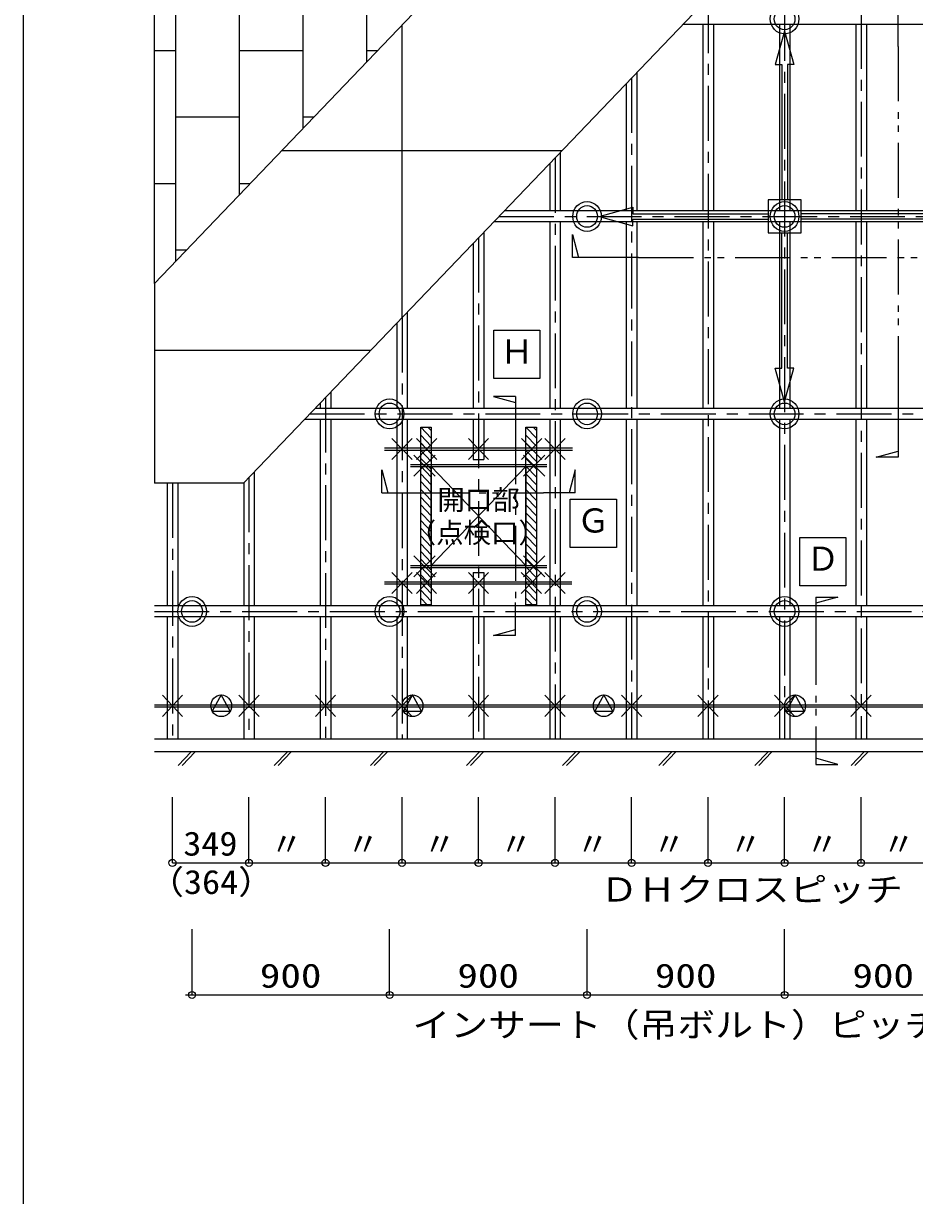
# Model space of a CAD drawing. Units: millimetres on the paper. Extents: x -204 to 206, y -141 to 144.
# Drawn here: x -203.7 to -122.5, y -27.1 to 79.7 of the extents above; entities that cross this region are included whole.
import ezdxf
from ezdxf.enums import TextEntityAlignment as Align

# ---------------------------------------------------------------- set-up
doc = ezdxf.new("R2010")
doc.units = ezdxf.units.MM
doc.linetypes.add('CHAIN1', pattern=[8, 5, -1, 1, -1])
doc.linetypes.add('DOUBLE_CHAIN1', pattern=[8.8, 5, -1, 0.6, -0.6, 0.6, -1])
for name, color, linetype in [('0-0_基本', 134, 'Continuous'), ('0-1_軸組', 134, 'Continuous'), ('0-2_インサート', 134, 'Continuous'), ('0-3_文字', 134, 'Continuous'), ('0-4_ブレース', 134, 'Continuous'), ('0-5_仕上', 134, 'Continuous'), ('F-0_図枠', 134, 'Continuous')]:
    doc.layers.add(name, color=color, linetype=linetype)
doc.styles.add('ＭＳ ゴシック', font='')
doc.styles.get('ＭＳ ゴシック').set_extended_font_data('MS Gothic')

msp = doc.modelspace()

# ---------------------------------------------------------------- linework, layer by layer
at = {"layer": '0-0_基本', "color": 2, "linetype": 'CHAIN1'}
for p, q in [((-127.367, 96.59), (-127.367, 14.536)), ((-134.34, 89.31), (-134.34, 14.536)), ((-141.313, 82.03), (-141.313, 14.536)), ((-148.286, 74.75), (-148.286, 14.536)), ((-155.259, 67.47), (-155.259, 14.536)), ((-160.368, 62.136), (-86.41, 62.136)), ((-162.232, 60.19), (-162.232, 14.536)), ((-169.205, 52.91), (-169.205, 14.536)), ((-176.178, 45.63), (-176.178, 14.536)), ((-177.609, 44.136), (-86.41, 44.136)), ((-190.124, 37.836), (-190.124, 14.536)), ((-183.151, 38.35), (-183.151, 14.536)), ((-191.771, 26.136), (-86.41, 26.136))]:
    msp.add_line(p, q, dxfattribs=at)
at = {"layer": '0-0_基本'}
for p, q in [((-170.127, 39.972), (-168.282, 41.899)), ((-170.127, 41.899), (-168.282, 39.972)), ((-167.881, 39.972), (-166.035, 41.899)), ((-167.881, 41.899), (-166.035, 39.972)), ((-163.154, 39.972), (-161.309, 41.899)), ((-163.154, 41.899), (-161.309, 39.972)), ((-158.303, 39.972), (-156.457, 41.899)), ((-158.303, 41.899), (-156.457, 39.972)), ((-156.181, 39.972), (-154.336, 41.899)), ((-156.181, 41.899), (-154.336, 39.972)), ((-170.797, 41.036), (-153.67, 41.036)), ((-170.797, 40.836), (-153.67, 40.836)), ((-168.424, 39.536), (-156.006, 39.536)), ((-168.12, 40.391), (-166.193, 38.464)), ((-168.12, 38.464), (-166.193, 40.391)), ((-158.127, 40.392), (-156.2, 38.466)), ((-158.127, 38.466), (-156.2, 40.392)), ((-168.424, 39.336), (-156.006, 39.336)), ((-168.12, 31.207), (-166.193, 29.28)), ((-168.12, 29.28), (-166.193, 31.207)), ((-158.127, 31.206), (-156.2, 29.279)), ((-158.127, 29.279), (-156.2, 31.206)), ((-168.424, 30.336), (-156.006, 30.336)), ((-168.424, 30.136), (-156.006, 30.136)), ((-170.127, 27.772), (-168.282, 29.699)), ((-170.127, 29.699), (-168.282, 27.772)), ((-167.896, 27.76), (-166.051, 29.687)), ((-167.896, 29.687), (-166.051, 27.76)), ((-163.154, 27.772), (-161.309, 29.699)), ((-163.154, 29.699), (-161.309, 27.772)), ((-158.338, 27.76), (-156.493, 29.687)), ((-158.338, 29.687), (-156.493, 27.76)), ((-156.181, 27.772), (-154.336, 29.699)), ((-156.181, 29.699), (-154.336, 27.772)), ((-170.797, 28.836), (-153.718, 28.836)), ((-170.797, 28.636), (-153.718, 28.636)), ((-191.046, 16.572), (-189.201, 18.499)), ((-191.046, 18.499), (-189.201, 16.572)), ((-184.073, 16.572), (-182.228, 18.499)), ((-184.073, 18.499), (-182.228, 16.572)), ((-177.1, 16.572), (-175.255, 18.499)), ((-177.1, 18.499), (-175.255, 16.572)), ((-170.127, 16.572), (-168.282, 18.499)), ((-170.127, 18.499), (-168.282, 16.572)), ((-163.154, 16.572), (-161.309, 18.499)), ((-163.154, 18.499), (-161.309, 16.572)), ((-156.181, 16.572), (-154.336, 18.499)), ((-156.181, 18.499), (-154.336, 16.572)), ((-149.208, 16.572), (-147.363, 18.499)), ((-149.208, 18.499), (-147.363, 16.572)), ((-142.235, 16.572), (-140.39, 18.499)), ((-142.235, 18.499), (-140.39, 16.572)), ((-135.262, 16.572), (-133.417, 18.499)), ((-135.262, 18.499), (-133.417, 16.572)), ((-128.289, 16.572), (-126.444, 18.499)), ((-128.289, 18.499), (-126.444, 16.572)), ((-191.771, 17.636), (-86.41, 17.636)), ((-191.771, 17.436), (-86.41, 17.436)), ((-191.771, 14.536), (-86.41, 14.536)), ((-85.26, 13.336), (-191.771, 13.336)), ((-189.608, 12.084), (-188.41, 13.336)), ((-189.251, 12.084), (-188.053, 13.336)), ((-180.848, 12.084), (-179.65, 13.336)), ((-180.491, 12.084), (-179.293, 13.336)), ((-172.088, 12.084), (-170.89, 13.336)), ((-171.731, 12.084), (-170.533, 13.336)), ((-163.328, 12.084), (-162.13, 13.336)), ((-162.971, 12.084), (-161.773, 13.336)), ((-154.568, 12.084), (-153.37, 13.336)), ((-154.211, 12.084), (-153.013, 13.336)), ((-145.808, 12.084), (-144.61, 13.336)), ((-145.451, 12.084), (-144.253, 13.336)), ((-137.048, 12.084), (-135.85, 13.336)), ((-136.691, 12.084), (-135.493, 13.336)), ((-128.288, 12.084), (-127.09, 13.336)), ((-127.931, 12.084), (-126.733, 13.336))]:
    msp.add_line(p, q, dxfattribs=at)
at = {"layer": '0-1_軸組'}
for p, q in [((-86.41, 79.636), (-143.606, 79.636)), ((-141.792, 79.636), (-141.792, 62.636)), ((-140.834, 79.636), (-140.834, 62.636)), ((-134.819, 79.636), (-134.819, 62.636)), ((-133.861, 79.636), (-133.861, 62.636)), ((-127.846, 79.636), (-127.846, 62.636)), ((-126.888, 79.636), (-126.888, 62.636)), ((-147.807, 75.25), (-147.807, 62.636)), ((-148.765, 74.25), (-148.765, 62.636)), ((-154.78, 67.97), (-154.78, 62.636)), ((-155.738, 66.97), (-155.738, 62.636)), ((-154.78, 63.316), (-154.78, 62.636)), ((-86.41, 62.636), (-159.89, 62.636)), ((-86.41, 61.636), (-160.847, 61.636)), ((-155.738, 61.636), (-155.738, 44.636)), ((-154.78, 61.636), (-154.78, 44.636)), ((-148.765, 61.636), (-148.765, 44.636)), ((-147.807, 61.636), (-147.807, 44.636)), ((-141.792, 61.636), (-141.792, 44.636)), ((-140.834, 61.636), (-140.834, 44.636)), ((-134.819, 61.636), (-134.819, 44.636)), ((-133.861, 61.636), (-133.861, 44.636)), ((-127.846, 61.636), (-127.846, 44.636)), ((-126.888, 61.636), (-126.888, 44.636)), ((-161.753, 60.69), (-161.753, 44.636)), ((-162.711, 59.69), (-162.711, 44.636)), ((-169.684, 52.41), (-169.684, 44.636)), ((-168.726, 53.41), (-168.726, 44.636)), ((-175.699, 46.13), (-175.699, 44.636)), ((-176.657, 45.13), (-176.657, 44.636)), ((-86.41, 44.636), (-177.13, 44.636)), ((-86.41, 43.636), (-178.088, 43.636)), ((-176.657, 43.636), (-176.657, 26.636)), ((-175.699, 43.636), (-175.699, 26.636)), ((-169.684, 43.636), (-169.684, 26.636)), ((-168.726, 43.636), (-168.726, 26.636)), ((-167.5, 42.936), (-166.542, 42.936)), ((-167.5, 26.736), (-167.5, 42.936)), ((-167.5, 42.915), (-166.542, 41.915)), ((-166.842, 42.936), (-166.542, 42.622)), ((-166.542, 42.936), (-166.542, 26.736)), ((-162.711, 43.636), (-162.711, 39.972)), ((-161.753, 43.636), (-161.753, 39.972)), ((-157.921, 42.936), (-156.964, 42.936)), ((-157.921, 26.736), (-157.921, 42.936)), ((-157.921, 42.915), (-156.964, 41.915)), ((-157.264, 42.936), (-156.964, 42.622)), ((-156.964, 42.936), (-156.964, 26.736)), ((-155.738, 43.636), (-155.738, 26.636)), ((-154.78, 43.636), (-154.78, 26.636)), ((-148.765, 43.636), (-148.765, 26.636)), ((-147.807, 43.636), (-147.807, 26.636)), ((-141.792, 43.636), (-141.792, 26.636)), ((-140.834, 43.636), (-140.834, 26.636)), ((-134.819, 43.636), (-134.819, 26.636)), ((-133.861, 43.636), (-133.861, 26.636)), ((-127.846, 43.636), (-127.846, 26.636)), ((-126.888, 43.636), (-126.888, 26.636)), ((-167.5, 42.208), (-166.542, 41.208)), ((-157.921, 42.208), (-156.964, 41.208)), ((-167.5, 41.501), (-166.542, 40.501)), ((-167.5, 40.794), (-166.542, 39.794)), ((-157.921, 41.501), (-156.964, 40.501)), ((-157.921, 40.794), (-156.964, 39.794)), ((-167.5, 40.087), (-166.542, 39.087)), ((-162.711, 39.972), (-161.753, 39.972)), ((-157.921, 40.087), (-156.964, 39.087)), ((-182.672, 38.85), (-182.672, 26.636)), ((-167.5, 39.38), (-166.542, 38.38)), ((-167.5, 38.673), (-166.542, 37.673)), ((-157.921, 39.38), (-156.964, 38.38)), ((-157.921, 38.673), (-156.964, 37.673)), ((-190.603, 37.836), (-190.603, 26.636)), ((-189.645, 37.836), (-189.645, 26.636)), ((-183.63, 37.836), (-183.63, 26.636)), ((-167.5, 37.965), (-166.542, 36.965)), ((-157.921, 37.965), (-156.964, 36.965)), ((-167.5, 37.258), (-166.542, 36.258)), ((-167.5, 36.551), (-166.542, 35.551)), ((-157.921, 37.258), (-156.964, 36.258)), ((-157.921, 36.551), (-156.964, 35.551)), ((-167.5, 35.844), (-166.542, 34.844)), ((-157.921, 35.844), (-156.964, 34.844)), ((-167.5, 35.137), (-166.542, 34.137)), ((-167.5, 34.43), (-166.542, 33.43)), ((-157.921, 35.137), (-156.964, 34.137)), ((-157.921, 34.43), (-156.964, 33.43)), ((-167.5, 33.723), (-166.542, 32.723)), ((-157.921, 33.723), (-156.964, 32.723)), ((-167.5, 33.016), (-166.542, 32.016)), ((-167.5, 32.309), (-166.542, 31.309)), ((-157.921, 33.016), (-156.964, 32.016)), ((-157.921, 32.309), (-156.964, 31.309)), ((-167.5, 31.601), (-166.542, 30.601)), ((-157.921, 31.601), (-156.964, 30.601)), ((-167.5, 30.894), (-166.542, 29.894)), ((-167.5, 30.187), (-166.542, 29.187)), ((-157.921, 30.894), (-156.964, 29.894)), ((-157.921, 30.187), (-156.964, 29.187)), ((-167.5, 29.48), (-166.542, 28.48)), ((-162.711, 29.699), (-162.711, 26.636)), ((-157.921, 29.48), (-156.964, 28.48)), ((-167.5, 28.773), (-166.542, 27.773)), ((-167.5, 28.066), (-166.542, 27.066)), ((-157.921, 28.773), (-156.964, 27.773)), ((-157.921, 28.066), (-156.964, 27.066)), ((-167.5, 27.359), (-166.903, 26.736)), ((-166.542, 26.736), (-167.5, 26.736)), ((-157.921, 27.359), (-157.324, 26.736)), ((-156.964, 26.736), (-157.921, 26.736)), ((-86.41, 26.636), (-191.771, 26.636)), ((-86.41, 25.636), (-191.771, 25.636)), ((-190.603, 25.636), (-190.603, 14.536)), ((-189.645, 25.636), (-189.645, 14.536)), ((-183.63, 25.636), (-183.63, 14.536)), ((-182.672, 25.636), (-182.672, 14.536)), ((-176.657, 25.636), (-176.657, 14.536)), ((-175.699, 25.636), (-175.699, 14.536)), ((-169.684, 25.636), (-169.684, 14.536)), ((-168.726, 25.636), (-168.726, 14.536)), ((-162.711, 25.636), (-162.711, 14.536)), ((-161.753, 25.636), (-161.753, 14.536)), ((-155.738, 25.636), (-155.738, 14.536)), ((-154.78, 25.636), (-154.78, 14.536)), ((-148.765, 25.636), (-148.765, 14.536)), ((-147.807, 25.636), (-147.807, 14.536)), ((-141.792, 25.636), (-141.792, 14.536)), ((-140.834, 25.636), (-140.834, 14.536)), ((-134.819, 25.636), (-134.819, 14.536)), ((-133.861, 25.636), (-133.861, 14.536)), ((-127.846, 25.636), (-127.846, 14.536)), ((-126.888, 25.636), (-126.888, 14.536))]:
    msp.add_line(p, q, dxfattribs=at)
msp.add_lwpolyline([(-162.711, 29.699), (-161.753, 29.699), (-161.753, 26.636)], dxfattribs=at)
at = {"layer": '0-2_インサート'}
for p, q in [((-185.679, 18.524), (-186.5, 17.041)), ((-184.859, 17.041), (-185.679, 18.524)), ((-168.247, 18.524), (-169.067, 17.041)), ((-167.427, 17.041), (-168.247, 18.524)), ((-150.814, 18.524), (-151.635, 17.041)), ((-150.814, 18.524), (-151.635, 17.041)), ((-149.994, 17.041), (-150.814, 18.524)), ((-149.994, 17.041), (-150.814, 18.524)), ((-133.382, 18.524), (-134.202, 17.041)), ((-132.562, 17.041), (-133.382, 18.524)), ((-186.5, 17.041), (-184.859, 17.041)), ((-169.067, 17.041), (-167.427, 17.041)), ((-151.635, 17.041), (-149.994, 17.041)), ((-151.635, 17.041), (-149.994, 17.041)), ((-134.202, 17.041), (-132.562, 17.041))]:
    msp.add_line(p, q, dxfattribs=at)
for centre, major_axis in [((-134.34, 80.136), (0, 1.362)), ((-134.34, 80.136), (0, 0.989)), ((-152.34, 62.136), (0, 1.362)), ((-152.34, 62.136), (0, 0.989)), ((-134.34, 62.136), (0, 1.362)), ((-134.34, 62.136), (0, 0.989)), ((-170.34, 44.136), (0, 1.362)), ((-170.34, 44.136), (0, 0.989)), ((-152.34, 44.136), (0, 1.362)), ((-152.34, 44.136), (0, 0.989)), ((-134.34, 44.136), (0, 1.362)), ((-134.34, 44.136), (0, 0.989)), ((-188.34, 26.136), (0, 1.362)), ((-188.34, 26.136), (0, 0.989)), ((-170.34, 26.136), (0, 1.362)), ((-170.34, 26.136), (0, 0.989)), ((-152.34, 26.136), (0, 1.362)), ((-152.34, 26.136), (0, 0.989)), ((-134.34, 26.136), (0, 1.362)), ((-134.34, 26.136), (0, 0.989)), ((-185.679, 17.536), (0, 0.989)), ((-168.247, 17.536), (0, 0.989)), ((-150.814, 17.536), (0, 0.989)), ((-150.814, 17.536), (0, 0.989)), ((-133.382, 17.536), (0, 0.989))]:
    msp.add_ellipse(centre, major_axis=major_axis, ratio=0.95783, dxfattribs=at)
at = {"layer": '0-3_文字'}
for p, q in [((-123.992, 77.633), (-123.992, 83.903)), ((-153.655, 60.496), (-153.118, 58.404)), ((-153.655, 58.404), (-153.655, 60.496)), ((-147.649, 58.404), (-153.655, 58.404)), ((-160.852, 51.76), (-156.638, 51.76)), ((-160.852, 47.36), (-160.852, 51.76)), ((-156.638, 51.76), (-156.638, 47.36)), ((-156.638, 47.36), (-160.852, 47.36)), ((-123.992, 46.454), (-123.992, 40.185)), ((-160.876, 45.734), (-158.872, 45.174)), ((-158.872, 45.734), (-160.876, 45.734)), ((-158.872, 45.734), (-158.872, 42.734)), ((-125.996, 40.185), (-123.992, 40.745)), ((-123.992, 40.185), (-125.996, 40.185)), ((-171.038, 39.035), (-170.501, 36.942)), ((-171.038, 36.942), (-171.038, 39.035)), ((-153.426, 39.035), (-153.963, 36.942)), ((-153.426, 36.942), (-153.426, 39.035)), ((-171.038, 36.942), (-168.164, 36.942)), ((-153.426, 36.942), (-156.299, 36.942)), ((-153.879, 36.366), (-149.665, 36.366)), ((-153.879, 31.966), (-153.879, 36.366)), ((-149.665, 36.366), (-149.665, 31.966)), ((-132.96, 32.883), (-128.746, 32.883)), ((-132.96, 28.483), (-132.96, 32.883)), ((-128.746, 32.883), (-128.746, 28.483)), ((-149.665, 31.966), (-153.879, 31.966)), ((-128.746, 28.483), (-132.96, 28.483)), ((-158.872, 23.937), (-158.872, 26.937)), ((-131.497, 27.447), (-131.497, 24.447)), ((-129.492, 27.447), (-131.497, 26.887)), ((-131.497, 27.447), (-129.492, 27.447)), ((-160.876, 23.937), (-158.872, 24.497)), ((-158.872, 23.937), (-160.876, 23.937)), ((-131.497, 15.196), (-131.497, 12.196)), ((-129.492, 12.196), (-131.497, 12.756)), ((-131.497, 12.196), (-129.492, 12.196)), ((-190.124, 3.218), (-190.124, 9.218)), ((-183.151, 3.218), (-183.151, 9.218)), ((-176.178, 3.218), (-176.178, 9.218)), ((-169.205, 3.218), (-169.205, 9.218)), ((-162.232, 3.218), (-162.232, 9.218)), ((-155.259, 3.218), (-155.259, 9.218)), ((-148.286, 3.218), (-148.286, 9.218)), ((-141.313, 3.218), (-141.313, 9.218)), ((-134.34, 3.218), (-134.34, 9.218)), ((-127.367, 3.218), (-127.367, 9.218)), ((-190.124, 3.218), (-92.502, 3.218)), ((-188.34, -8.816), (-188.34, -2.816)), ((-170.34, -8.816), (-170.34, -2.816)), ((-152.34, -8.816), (-152.34, -2.816)), ((-134.34, -8.816), (-134.34, -2.816)), ((-188.94, -8.816), (-97.94, -8.816))]:
    msp.add_line(p, q, dxfattribs=at)
at = {"layer": '0-3_文字', "color": 2, "linetype": 'DOUBLE_CHAIN1'}
for p, q in [((-123.992, 77.633), (-123.992, 46.454)), ((-147.649, 58.404), (-120.86, 58.404)), ((-158.872, 42.734), (-158.872, 26.937)), ((-168.164, 36.942), (-156.299, 36.942)), ((-131.497, 24.447), (-131.497, 15.196))]:
    msp.add_line(p, q, dxfattribs=at)
at = {"layer": '0-3_文字'}
for centre in [(-190.124, 3.218), (-183.151, 3.218), (-176.178, 3.218), (-169.205, 3.218), (-162.232, 3.218), (-155.259, 3.218), (-148.286, 3.218), (-141.313, 3.218), (-134.34, 3.218), (-127.367, 3.218), (-188.34, -8.816), (-170.34, -8.816), (-152.34, -8.816), (-134.34, -8.816)]:
    msp.add_circle(centre, 0.319, dxfattribs=at)
at = {"layer": '0-4_ブレース'}
for p, q in [((-134.34, 79.031), (-135.194, 75.977)), ((-135.194, 75.977), (-134.59, 75.977)), ((-134.59, 75.977), (-134.59, 63.636)), ((-134.09, 75.977), (-134.09, 63.636)), ((-151.235, 62.136), (-148.182, 61.281)), ((-148.182, 62.386), (-135.84, 62.386)), ((-120.498, 62.386), (-132.84, 62.386)), ((-148.182, 61.281), (-148.182, 61.886)), ((-148.182, 61.886), (-135.84, 61.886)), ((-120.498, 61.886), (-132.84, 61.886)), ((-134.59, 48.294), (-134.59, 60.636)), ((-134.09, 48.294), (-134.09, 60.636)), ((-134.34, 45.24), (-133.486, 48.294)), ((-133.486, 48.294), (-134.09, 48.294))]:
    msp.add_line(p, q, dxfattribs=at)
for points in [[(-134.34, 79.031), (-133.486, 75.977), (-134.09, 75.977)], [(-151.235, 62.136), (-148.182, 62.99), (-148.182, 62.386)], [(-134.34, 45.24), (-135.194, 48.294), (-134.59, 48.294)]]:
    msp.add_lwpolyline(points, dxfattribs=at)
msp.add_lwpolyline([(-135.84, 60.636), (-132.84, 60.636), (-132.84, 63.636), (-135.84, 63.636)], close=True, dxfattribs=at)
at = {"layer": '0-5_仕上'}
for p, q in [((-191.771, 56.036), (-191.771, 107.536)), ((-191.771, 56.036), (-142.443, 107.536)), ((-189.856, 107.536), (-189.856, 58.036)), ((-184.051, 107.536), (-184.051, 64.096)), ((-183.644, 37.836), (-116.883, 107.536)), ((-178.247, 107.536), (-178.247, 70.156)), ((-172.442, 107.536), (-172.442, 76.216)), ((-169.205, 52.91), (-169.205, 79.596)), ((-189.856, 77.236), (-191.771, 77.236)), ((-178.247, 77.236), (-184.051, 77.236)), ((-171.465, 77.236), (-172.442, 77.236)), ((-184.051, 71.176), (-189.856, 71.176)), ((-177.27, 71.176), (-178.247, 71.176)), ((-180.181, 68.136), (-154.621, 68.136)), ((-189.856, 65.116), (-191.771, 65.116)), ((-183.074, 65.116), (-184.051, 65.116)), ((-188.879, 59.056), (-189.856, 59.056)), ((-191.771, 56.036), (-191.771, 37.836)), ((-191.771, 49.936), (-172.054, 49.936)), ((-166.542, 30.336), (-157.921, 39.336)), ((-166.542, 39.336), (-157.921, 30.336)), ((-157.921, 39.336), (-157.921, 30.336)), ((-183.644, 37.836), (-191.771, 37.836))]:
    msp.add_line(p, q, dxfattribs=at)
msp.add_lwpolyline([(-157.921, 30.336), (-166.542, 30.336), (-166.542, 39.336), (-157.921, 39.336)], dxfattribs=at)
at = {"layer": 'F-0_図枠'}
msp.add_line((-203.705, -140.575), (-203.705, 144.425), dxfattribs=at)

# ---------------------------------------------------------------- texts
at = {"layer": '0-3_文字', "style": 'ＭＳ ゴシック'}
for s, height, p in [('Ｈ', 2.199, (-160.245, 48.06)), ('開口部', 1.833, (-165.982, 34.836)), ('Ｇ', 2.199, (-153.272, 32.666)), ('（点検口）', 1.833, (-168.595, 31.836)), ('Ｄ', 2.199, (-132.353, 29.183)), ('〃', 2.199, (-181.229, 3.18)), ('〃', 2.199, (-174.256, 3.18)), ('〃', 2.199, (-167.283, 3.18)), ('〃', 2.199, (-160.31, 3.18)), ('〃', 2.199, (-153.337, 3.18)), ('〃', 2.199, (-146.364, 3.18)), ('〃', 2.199, (-139.391, 3.18)), ('〃', 2.199, (-132.418, 3.18)), ('〃', 2.199, (-125.445, 3.18))]:
    msp.add_text(s, height=height, dxfattribs=at).set_placement(p, align=Align.BOTTOM_LEFT)
for s, width, p in [('349', 1.1, (-189.137, 3.218)), ('（364）', 1.1, (-192.371, -0.28)), ('ＤＨクロスピッチ', 1.15, (-151.14, -0.965)), ('900', 1.25, (-182.159, -8.816)), ('900', 1.25, (-164.159, -8.816)), ('900', 1.25, (-146.159, -8.816)), ('900', 1.25, (-128.159, -8.816)), ('インサート（吊ボルト）ピッチ', 1.15, (-168.258, -13.302))]:
    msp.add_text(s, height=2.199, dxfattribs=dict(at, width=width)).set_placement(p, align=Align.BOTTOM_LEFT)

doc.saveas('drawing.dxf')
